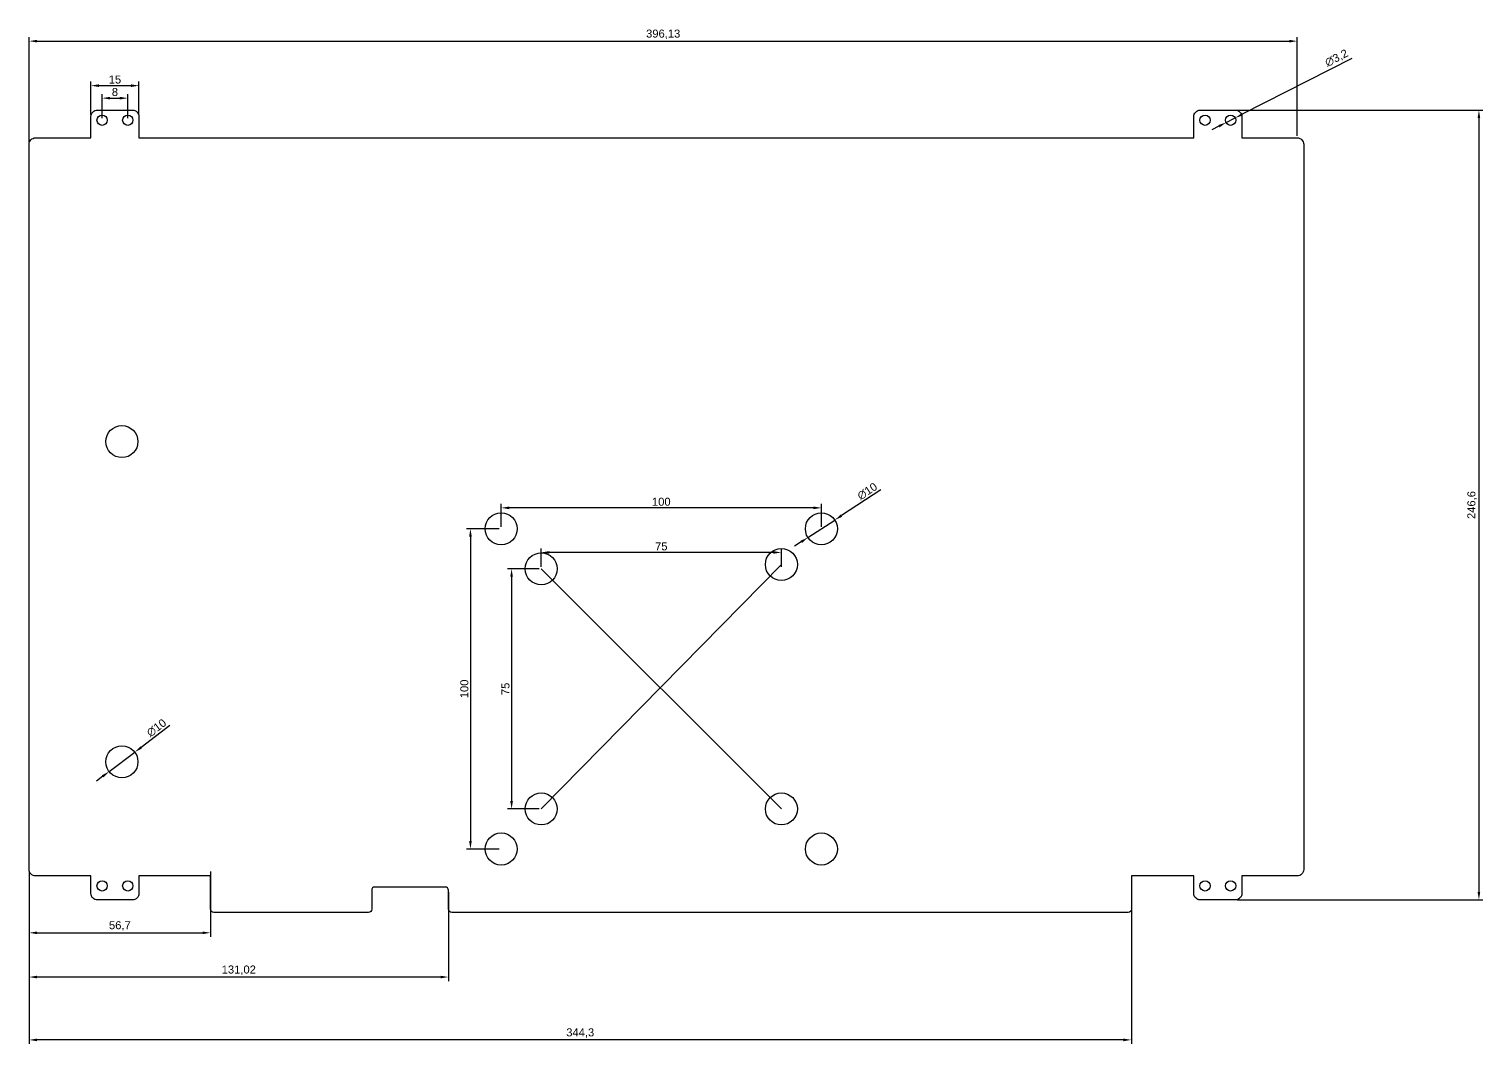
# Model space of a CAD drawing. Header units: millimetres. Extents: x -1635 to 5442, y -1125 to 1353.
# Drawn here: x 4382.7 to 4836.9, y 944.1 to 1261 of the extents above; entities that cross this region are included whole.
import ezdxf

# ---------------------------------------------------------------- set-up
doc = ezdxf.new("R2010")
doc.units = ezdxf.units.MM
doc.styles.get("Standard").update_dxf_attribs({"font": 'arial.ttf'})
doc.dimstyles.new('ISO-25', dxfattribs={"dimtxt": 2.5, "dimasz": 2.5, "dimexe": 1.25, "dimexo": 0.625, "dimtad": 1, "dimtxsty": 'Standard', "dimcen": 2.5, "dimadec": 0, "dimazin": 0, "dimtfac": 1, "dimtmove": 0, "dimatfit": 3, "dimfxl": 1, "dimarcsym": 0})

# ---------------------------------------------------------------- blocks, each defined once
blk = doc.blocks.new('*D14')
at = {"color": 0, "lineweight": -2, "transparency": 16777216}
for p, q in [((4542.72, 1093.12), (4542.72, 1098.85)), ((4615.22, 1097.6), (4545.22, 1097.6)), ((4617.72, 1093.12), (4617.72, 1098.85))]:
    blk.add_line(p, q, dxfattribs=at)
at = {"color": 0, "transparency": 16777216}
for points in [[(4545.22, 1098.01), (4545.22, 1097.18), (4542.72, 1097.6)], [(4615.22, 1098.01), (4615.22, 1097.18), (4617.72, 1097.6)]]:
    blk.add_solid(points, dxfattribs=at)
at = {"layer": 'Defpoints', "color": 0, "transparency": 16777216}
for p in [(4542.72, 1097.6), (4542.72, 1092.49), (4617.72, 1092.49)]:
    blk.add_point(p, dxfattribs=at)
at = {"color": 0, "transparency": 16777216, "insert": (4580.22, 1099.49), "char_height": 2.5, "attachment_point": 5}
blk.add_mtext('75', dxfattribs=at)
blk = doc.blocks.new('*D15')
at = {"color": 0, "lineweight": -2, "transparency": 16777216}
for p, q in [((4529.6, 1104.99), (4519.36, 1104.99)), ((4520.61, 1102.49), (4520.61, 1007.49)), ((4529.6, 1004.99), (4519.36, 1004.99))]:
    blk.add_line(p, q, dxfattribs=at)
at = {"color": 0, "transparency": 16777216}
for points in [[(4520.19, 1102.49), (4521.03, 1102.49), (4520.61, 1104.99)], [(4520.19, 1007.49), (4521.03, 1007.49), (4520.61, 1004.99)]]:
    blk.add_solid(points, dxfattribs=at)
at = {"layer": 'Defpoints', "color": 0, "transparency": 16777216}
for p in [(4530.22, 1104.99), (4520.61, 1004.99), (4530.22, 1004.99)]:
    blk.add_point(p, dxfattribs=at)
at = {"color": 0, "transparency": 16777216, "insert": (4518.71, 1054.99), "char_height": 2.5, "attachment_point": 5, "rotation": 90}
blk.add_mtext('100', dxfattribs=at)
blk = doc.blocks.new('*D16')
at = {"color": 0, "lineweight": -2, "transparency": 16777216}
for p, q in [((4542.1, 1092.49), (4532.21, 1092.49)), ((4533.46, 1089.99), (4533.46, 1019.99)), ((4542.1, 1017.49), (4532.21, 1017.49))]:
    blk.add_line(p, q, dxfattribs=at)
at = {"color": 0, "transparency": 16777216}
for points in [[(4533.04, 1089.99), (4533.88, 1089.99), (4533.46, 1092.49)], [(4533.04, 1019.99), (4533.88, 1019.99), (4533.46, 1017.49)]]:
    blk.add_solid(points, dxfattribs=at)
at = {"layer": 'Defpoints', "color": 0, "transparency": 16777216}
for p in [(4542.72, 1092.49), (4533.46, 1017.49), (4542.72, 1017.49)]:
    blk.add_point(p, dxfattribs=at)
at = {"color": 0, "transparency": 16777216, "insert": (4531.56, 1054.99), "char_height": 2.5, "attachment_point": 5, "rotation": 90}
blk.add_mtext('75', dxfattribs=at)
blk = doc.blocks.new('*D17')
at = {"color": 0, "lineweight": -2, "transparency": 16777216}
for p, q in [((4530.22, 1105.62), (4530.22, 1112.77)), ((4630.22, 1105.62), (4630.22, 1112.77)), ((4627.72, 1111.52), (4532.72, 1111.52))]:
    blk.add_line(p, q, dxfattribs=at)
at = {"color": 0, "transparency": 16777216}
for points in [[(4532.72, 1111.94), (4532.72, 1111.1), (4530.22, 1111.52)], [(4627.72, 1111.94), (4627.72, 1111.1), (4630.22, 1111.52)]]:
    blk.add_solid(points, dxfattribs=at)
at = {"layer": 'Defpoints', "color": 0, "transparency": 16777216}
for p in [(4530.22, 1111.52), (4530.22, 1104.99), (4630.22, 1104.99)]:
    blk.add_point(p, dxfattribs=at)
at = {"color": 0, "transparency": 16777216, "insert": (4580.22, 1113.42), "char_height": 2.5, "attachment_point": 5}
blk.add_mtext('100', dxfattribs=at)
blk = doc.blocks.new('*D18')
at = {"color": 0, "lineweight": -2, "transparency": 16777216}
for p, q in [((4648.8, 1117.1), (4636.51, 1109.09)), ((4626.03, 1102.26), (4634.41, 1107.72)), ((4623.94, 1100.9), (4621.84, 1099.53))]:
    blk.add_line(p, q, dxfattribs=at)
at = {"color": 0, "transparency": 16777216}
for points in [[(4636.28, 1109.43), (4636.73, 1108.74), (4634.41, 1107.72)], [(4623.71, 1101.24), (4624.17, 1100.55), (4626.03, 1102.26)]]:
    blk.add_solid(points, dxfattribs=at)
at = {"layer": 'Defpoints', "color": 0, "transparency": 16777216}
for p in [(4634.41, 1107.72), (4626.03, 1102.26)]:
    blk.add_point(p, dxfattribs=at)
at = {"color": 0, "transparency": 16777216, "insert": (4644.57, 1116.69), "char_height": 2.5, "attachment_point": 5, "rotation": 33.0939}
blk.add_mtext('∅10', dxfattribs=at)
blk = doc.blocks.new('*D19')
at = {"color": 0, "lineweight": -2, "transparency": 16777216}
for p, q in [((4382.75, 1225.68), (4382.75, 1258.51)), ((4778.88, 1227.68), (4778.88, 1258.51)), ((4385.25, 1257.26), (4776.38, 1257.26))]:
    blk.add_line(p, q, dxfattribs=at)
at = {"color": 0, "transparency": 16777216}
for points in [[(4385.25, 1257.67), (4385.25, 1256.84), (4382.75, 1257.26)], [(4776.38, 1257.67), (4776.38, 1256.84), (4778.88, 1257.26)]]:
    blk.add_solid(points, dxfattribs=at)
at = {"layer": 'Defpoints', "color": 0, "transparency": 16777216}
for p in [(4778.88, 1257.26), (4778.88, 1227.06), (4382.75, 1225.06)]:
    blk.add_point(p, dxfattribs=at)
at = {"color": 0, "transparency": 16777216, "insert": (4580.81, 1259.38), "char_height": 2.5, "attachment_point": 5}
blk.add_mtext('396,13', dxfattribs=at)
blk = doc.blocks.new('*D20')
at = {"color": 0, "lineweight": -2, "transparency": 16777216}
for p, q in [((4405.56, 1233.18), (4405.56, 1240.71)), ((4413.56, 1233.18), (4413.56, 1240.71)), ((4408.06, 1239.46), (4411.06, 1239.46))]:
    blk.add_line(p, q, dxfattribs=at)
at = {"color": 0, "transparency": 16777216}
for points in [[(4408.06, 1239.87), (4408.06, 1239.04), (4405.56, 1239.46)], [(4411.06, 1239.87), (4411.06, 1239.04), (4413.56, 1239.46)]]:
    blk.add_solid(points, dxfattribs=at)
at = {"layer": 'Defpoints', "color": 0, "transparency": 16777216}
for p in [(4413.56, 1239.46), (4405.56, 1232.56), (4413.56, 1232.56)]:
    blk.add_point(p, dxfattribs=at)
at = {"color": 0, "transparency": 16777216, "insert": (4409.56, 1241.36), "char_height": 2.5, "attachment_point": 5}
blk.add_mtext('8', dxfattribs=at)
blk = doc.blocks.new('*D21')
at = {"color": 0, "lineweight": -2, "transparency": 16777216}
for p, q in [((4402.06, 1234.33), (4402.06, 1244.61)), ((4417.06, 1234.33), (4417.06, 1244.61)), ((4404.56, 1243.36), (4414.56, 1243.36))]:
    blk.add_line(p, q, dxfattribs=at)
at = {"color": 0, "transparency": 16777216}
for points in [[(4404.56, 1243.78), (4404.56, 1242.94), (4402.06, 1243.36)], [(4414.56, 1243.78), (4414.56, 1242.94), (4417.06, 1243.36)]]:
    blk.add_solid(points, dxfattribs=at)
at = {"layer": 'Defpoints', "color": 0, "transparency": 16777216}
for p in [(4417.06, 1243.36), (4402.06, 1233.71), (4417.06, 1233.71)]:
    blk.add_point(p, dxfattribs=at)
at = {"color": 0, "transparency": 16777216, "insert": (4409.56, 1245.26), "char_height": 2.5, "attachment_point": 5}
blk.add_mtext('15', dxfattribs=at)
blk = doc.blocks.new('*D22')
at = {"color": 0, "lineweight": -2, "transparency": 16777216}
for p, q in [((4760.19, 1235.71), (4836.86, 1235.71)), ((4835.61, 1233.21), (4835.61, 991.61)), ((4760.19, 989.11), (4836.86, 989.11))]:
    blk.add_line(p, q, dxfattribs=at)
at = {"color": 0, "transparency": 16777216}
for points in [[(4835.2, 1233.21), (4836.03, 1233.21), (4835.61, 1235.71)], [(4835.2, 991.61), (4836.03, 991.61), (4835.61, 989.11)]]:
    blk.add_solid(points, dxfattribs=at)
at = {"layer": 'Defpoints', "color": 0, "transparency": 16777216}
for p in [(4759.56, 1235.71), (4759.56, 989.11), (4835.61, 989.11)]:
    blk.add_point(p, dxfattribs=at)
at = {"color": 0, "transparency": 16777216, "insert": (4833.48, 1112.41), "char_height": 2.5, "attachment_point": 5, "rotation": 90}
blk.add_mtext('246,6', dxfattribs=at)
blk = doc.blocks.new('*D23')
at = {"color": 0, "lineweight": -2, "transparency": 16777216}
for p, q in [((4795.96, 1251.87), (4761.71, 1234.42)), ((4754.41, 1230.7), (4752.18, 1229.56)), ((4756.64, 1231.83), (4759.49, 1233.28))]:
    blk.add_line(p, q, dxfattribs=at)
at = {"color": 0, "transparency": 16777216}
for points in [[(4754.22, 1231.07), (4754.6, 1230.32), (4756.64, 1231.83)], [(4761.53, 1234.79), (4761.9, 1234.05), (4759.49, 1233.28)]]:
    blk.add_solid(points, dxfattribs=at)
at = {"layer": 'Defpoints', "color": 0, "transparency": 16777216}
for p in [(4756.64, 1231.83), (4759.49, 1233.28)]:
    blk.add_point(p, dxfattribs=at)
at = {"color": 0, "transparency": 16777216, "insert": (4791.19, 1251.87), "char_height": 2.5, "attachment_point": 5, "rotation": 27.0014}
blk.add_mtext('∅3,2', dxfattribs=at)
blk = doc.blocks.new('*D24')
at = {"color": 0, "lineweight": -2, "transparency": 16777216}
for p, q in [((4426.75, 1043.51), (4417.74, 1036.72)), ((4407.75, 1029.2), (4415.74, 1035.21)), ((4405.76, 1027.69), (4403.76, 1026.19))]:
    blk.add_line(p, q, dxfattribs=at)
at = {"color": 0, "transparency": 16777216}
for points in [[(4417.49, 1037.05), (4417.99, 1036.39), (4415.74, 1035.21)], [(4405.51, 1028.03), (4406.01, 1027.36), (4407.75, 1029.2)]]:
    blk.add_solid(points, dxfattribs=at)
at = {"layer": 'Defpoints', "color": 0, "transparency": 16777216}
for p in [(4415.74, 1035.21), (4407.75, 1029.2)]:
    blk.add_point(p, dxfattribs=at)
at = {"color": 0, "transparency": 16777216, "insert": (4422.55, 1042.82), "char_height": 2.5, "attachment_point": 5, "rotation": 36.9919}
blk.add_mtext('∅10', dxfattribs=at)
blk = doc.blocks.new('*D25')
at = {"color": 0, "lineweight": -2, "transparency": 16777216}
for p, q in [((4382.75, 997.98), (4382.75, 977.57)), ((4439.45, 997.98), (4439.45, 977.57)), ((4385.25, 978.82), (4436.95, 978.82))]:
    blk.add_line(p, q, dxfattribs=at)
at = {"color": 0, "transparency": 16777216}
for points in [[(4385.25, 979.24), (4385.25, 978.41), (4382.75, 978.82)], [(4436.95, 979.24), (4436.95, 978.41), (4439.45, 978.82)]]:
    blk.add_solid(points, dxfattribs=at)
at = {"layer": 'Defpoints', "color": 0, "transparency": 16777216}
for p in [(4382.75, 998.61), (4439.45, 998.61), (4439.45, 978.82)]:
    blk.add_point(p, dxfattribs=at)
at = {"color": 0, "transparency": 16777216, "insert": (4411.1, 980.95), "char_height": 2.5, "attachment_point": 5}
blk.add_mtext('56,7', dxfattribs=at)
blk = doc.blocks.new('*D26')
at = {"color": 0, "lineweight": -2, "transparency": 16777216}
for p, q in [((4382.75, 995.98), (4382.75, 944.13)), ((4727.05, 995.98), (4727.05, 944.13)), ((4724.55, 945.38), (4385.25, 945.38))]:
    blk.add_line(p, q, dxfattribs=at)
at = {"color": 0, "transparency": 16777216}
for points in [[(4385.25, 945.79), (4385.25, 944.96), (4382.75, 945.38)], [(4724.55, 945.79), (4724.55, 944.96), (4727.05, 945.38)]]:
    blk.add_solid(points, dxfattribs=at)
at = {"layer": 'Defpoints', "color": 0, "transparency": 16777216}
for p in [(4382.75, 996.61), (4727.05, 996.61), (4382.75, 945.38)]:
    blk.add_point(p, dxfattribs=at)
at = {"color": 0, "transparency": 16777216, "insert": (4554.9, 947.5), "char_height": 2.5, "attachment_point": 5}
blk.add_mtext('344,3', dxfattribs=at)
blk = doc.blocks.new('*D27')
at = {"color": 0, "lineweight": -2, "transparency": 16777216}
for p, q in [((4382.75, 991.48), (4382.75, 963.76)), ((4513.76, 991.48), (4513.76, 963.76)), ((4511.26, 965.01), (4385.25, 965.01))]:
    blk.add_line(p, q, dxfattribs=at)
at = {"color": 0, "transparency": 16777216}
for points in [[(4385.25, 965.42), (4385.25, 964.59), (4382.75, 965.01)], [(4511.26, 965.42), (4511.26, 964.59), (4513.76, 965.01)]]:
    blk.add_solid(points, dxfattribs=at)
at = {"layer": 'Defpoints', "color": 0, "transparency": 16777216}
for p in [(4382.75, 992.11), (4513.76, 992.11), (4382.75, 965.01)]:
    blk.add_point(p, dxfattribs=at)
at = {"color": 0, "transparency": 16777216, "insert": (4448.25, 967.13), "char_height": 2.5, "attachment_point": 5}
blk.add_mtext('131,02', dxfattribs=at)

msp = doc.modelspace()

# ---------------------------------------------------------------- linework, layer by layer
for p, q in [((4617.722, 1093.845), (4542.722, 1017.49)), ((4542.722, 1092.49), (4617.722, 1017.49))]:
    msp.add_line(p, q)
msp.add_lwpolyline([(4488.761, 985.207), (4440.446, 985.207, -0.4142136), (4439.446, 986.207), (4439.446, 996.607), (4417.061, 996.607), (4417.061, 991.107, -0.4142136), (4415.061, 989.107), (4404.061, 989.107, -0.4142136), (4402.061, 991.107), (4402.061, 996.607), (4384.746, 996.607, -0.4142136), (4382.746, 998.607), (4382.746, 1225.057, -0.4142136), (4384.746, 1227.057), (4402.061, 1227.057), (4402.061, 1233.707, -0.4142136), (4404.061, 1235.707), (4415.061, 1235.707, -0.4142136), (4417.061, 1233.707), (4417.061, 1227.057), (4746.561, 1227.057), (4746.561, 1233.707, -0.4142136), (4748.561, 1235.707), (4759.561, 1235.707, -0.4142136), (4761.561, 1233.707), (4761.561, 1227.057), (4778.876, 1227.057, -0.4142136), (4780.876, 1225.057), (4780.876, 998.607, -0.4142136), (4778.876, 996.607), (4761.561, 996.607), (4761.561, 991.107, -0.4142136), (4759.561, 989.107), (4748.561, 989.107, -0.4142136), (4746.561, 991.107), (4746.561, 996.607), (4727.046, 996.607), (4727.046, 986.207, -0.4142136), (4726.046, 985.207), (4514.761, 985.207, -0.4142136), (4513.761, 986.207), (4513.761, 992.107, 0.4142136), (4512.761, 993.107), (4490.761, 993.107, 0.4142136), (4489.761, 992.107), (4489.761, 986.207, -0.4142136)], format="xyb", close=True)
for centre, radius in [((4405.561, 1232.557), 1.6), ((4413.561, 1232.557), 1.6), ((4750.061, 1232.557), 1.6), ((4758.061, 1232.557), 1.6), ((4411.746, 1132.206), 5), ((4530.222, 1104.99), 5), ((4630.222, 1104.99), 5), ((4542.722, 1092.49), 5), ((4617.722, 1093.845), 5), ((4411.746, 1032.206), 5), ((4542.722, 1017.49), 5), ((4617.722, 1017.49), 5), ((4530.222, 1004.99), 5), ((4630.222, 1004.99), 5), ((4405.561, 993.457), 1.6), ((4413.561, 993.457), 1.6), ((4750.061, 993.457), 1.6), ((4758.061, 993.457), 1.6)]:
    msp.add_circle(centre, radius)

# ---------------------------------------------------------------- dimensions: what is measured, and where the dimension line sits
for base, p1, p2, picture, middle in [((4778.876, 1257.256), (4382.746, 1225.057), (4778.876, 1227.057), '*D19', (4580.811, 1259.383)), ((4417.061, 1243.359), (4402.061, 1233.707), (4417.061, 1233.707), '*D21', (4409.561, 1245.26)), ((4413.561, 1239.455), (4405.561, 1232.557), (4413.561, 1232.557), '*D20', (4409.561, 1241.357)), ((4530.222, 1111.521), (4630.222, 1104.99), (4530.222, 1104.99), '*D17', (4580.222, 1113.422)), ((4542.722, 1097.595), (4617.722, 1092.49), (4542.722, 1092.49), '*D14', (4580.222, 1099.492)), ((4439.446, 978.824), (4382.746, 998.607), (4439.446, 998.607), '*D25', (4411.096, 980.951)), ((4382.746, 945.377), (4727.046, 996.607), (4382.746, 996.607), '*D26', (4554.896, 947.504)), ((4382.746219079, 965.006015402), (4513.761219079, 992.106620399), (4382.746219079, 992.106620399), '*D27', (4448.253719079, 967.133402851))]:
    dim = msp.add_linear_dim(base=base, p1=p1, p2=p2, dimstyle='ISO-25')
    dim.commit()
    dim.dimension.update_dxf_attribs({"geometry": picture, "text_midpoint": middle})
for p1, p2, picture, middle in [((4756.636, 1231.83), (4759.487, 1233.283), '*D23', (4792.172, 1249.938)), ((4626.033, 1102.26), (4634.411, 1107.721), '*D18', (4645.644, 1115.042)), ((4407.753, 1029.197), (4415.74, 1035.214), '*D24', (4423.739, 1041.241))]:
    dim = msp.add_diameter_dim_2p(p1=p1, p2=p2, dimstyle='ISO-25')
    dim.commit()
    dim.dimension.update_dxf_attribs({"geometry": picture, "text_midpoint": middle, "dimtype": 163})
for base, p1, p2, picture, middle in [((4835.612, 989.107), (4759.561, 1235.707), (4759.561, 989.107), '*D22', (4833.484, 1112.407)), ((4520.61, 1004.99), (4530.222, 1104.99), (4530.222, 1004.99), '*D15', (4518.708, 1054.99)), ((4533.46, 1017.49), (4542.722, 1092.49), (4542.722, 1017.49), '*D16', (4531.564, 1054.99))]:
    dim = msp.add_linear_dim(base=base, p1=p1, p2=p2, angle=90, dimstyle='ISO-25')
    dim.commit()
    dim.dimension.update_dxf_attribs({"geometry": picture, "text_midpoint": middle})

doc.saveas('drawing.dxf')
